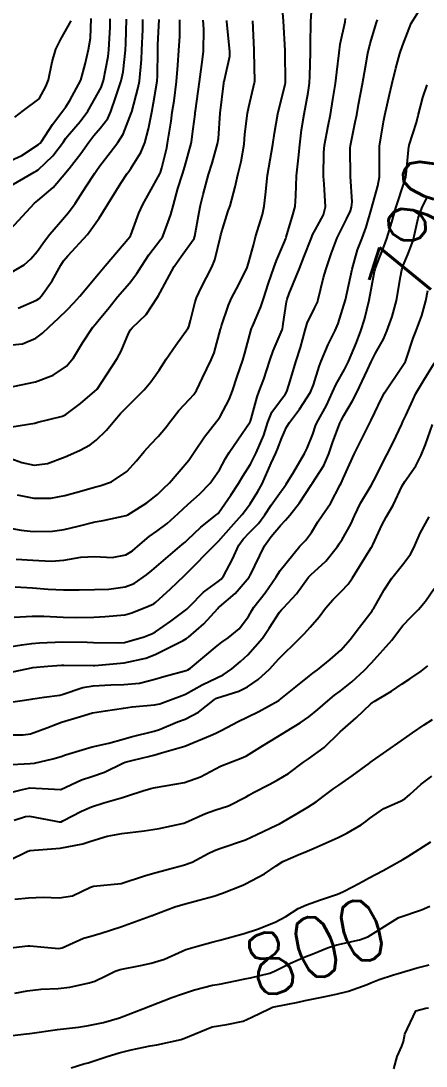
# Model space of a CAD drawing. Header units: metres. Extents: x 318500 to 325275, y 7408834 to 7428799.
# Drawn here: x 319750.8 to 319777, y 7411212.3 to 7411280 of the extents above; entities that cross this region are included whole.
import ezdxf
from ezdxf.enums import TextEntityAlignment as Align

# ---------------------------------------------------------------- set-up
doc = ezdxf.new("R2010")
doc.units = ezdxf.units.M
doc.header["$MEASUREMENT"] = 0
for name, color, linetype in [('Cotas', 45, 'Continuous'), ('Curvas de Nivel 1m', 11, 'Continuous'), ('Curvas de Nivel 5m', 15, 'Continuous')]:
    doc.layers.add(name, color=color, linetype=linetype)
doc.styles.add('Style-STANDARD', font='STANDARD.shx')

msp = doc.modelspace()

# ---------------------------------------------------------------- linework, layer by layer
at = {"layer": 'Curvas de Nivel 1m', "flags": 128}
for points, elevation in [([(319750.373, 7411241.381), (319751.529, 7411241.451), (319752.28, 7411241.452), (319753.528, 7411241.379), (319754.352, 7411241.353), (319755.528, 7411241.387), (319756.263, 7411241.415), (319757.531, 7411241.539), (319757.991, 7411241.668), (319759.095, 7411242.114), (319759.403, 7411242.251), (319759.544, 7411242.345), (319760.462, 7411243.191), (319761.39, 7411244.083), (319761.572, 7411244.26), (319763.342, 7411246.054), (319763.47, 7411246.174), (319763.594, 7411246.306), (319764.407, 7411247.243), (319765.125, 7411248.035), (319765.347, 7411248.31), (319765.631, 7411248.737), (319766.134, 7411249.531), (319766.408, 7411250.019), (319767.009, 7411251.355), (319767.302, 7411252.006), (319767.409, 7411252.269), (319767.685, 7411253.005), (319767.996, 7411253.695), (319768.19, 7411253.993), (319768.843, 7411254.853), (319769.551, 7411255.973), (319769.735, 7411256.44), (319770.097, 7411257.616), (319770.228, 7411257.965), (319770.684, 7411259.043), (319771.137, 7411259.956), (319771.333, 7411260.408), (319771.81, 7411261.95), (319772.242, 7411263.944), (319772.599, 7411265.188), (319772.885, 7411265.935), (319773.152, 7411266.65), (319773.523, 7411267.926), (319773.904, 7411269.325), (319774.007, 7411269.919), (319774.016, 7411271.842), (319774.018, 7411271.919), (319774.289, 7411273.591), (319774.356, 7411273.914), (319774.654, 7411275.246), (319774.808, 7411275.908), (319775.075, 7411276.968), (319775.337, 7411277.9), (319775.512, 7411278.414), (319776.049, 7411279.821), (319776.071, 7411279.868), (319776.083, 7411279.89), (319776.846, 7411281.104)], 788), ([(319750.563, 7411249.3), (319751.633, 7411249.095), (319752.746, 7411249.086), (319753.636, 7411249.259), (319754.35, 7411249.468), (319755.645, 7411249.818), (319755.914, 7411249.888), (319756.656, 7411250.145), (319757.657, 7411250.812), (319758.28, 7411251.508), (319758.787, 7411252.119), (319759.208, 7411252.583), (319759.685, 7411253.085), (319760.155, 7411253.641), (319760.498, 7411254.098), (319761.034, 7411254.766), (319761.721, 7411255.5), (319761.992, 7411255.81), (319762.166, 7411256.073), (319762.564, 7411256.894), (319763.121, 7411258.059), (319763.301, 7411258.512), (319763.719, 7411260.051), (319763.732, 7411260.099), (319763.783, 7411260.258), (319764.243, 7411261.606), (319764.439, 7411262.044), (319764.914, 7411262.944), (319765.437, 7411264.034), (319765.543, 7411264.324), (319765.852, 7411265.486), (319765.963, 7411265.924), (319765.99, 7411266.028), (319766.429, 7411267.475), (319766.553, 7411268.02), (319766.638, 7411268.76), (319766.773, 7411270.017), (319766.927, 7411271.013), (319767.102, 7411272.013), (319767.212, 7411272.751), (319767.438, 7411274.008), (319767.909, 7411275.921), (319767.926, 7411276.001), (319767.929, 7411276.063), (319767.915, 7411278.002), (319767.913, 7411278.11), (319767.802, 7411280.004), (319767.671, 7411281.611)], 784), ([(319749.666, 7411251.84), (319750.853, 7411251.413), (319751.66, 7411251.238), (319752.514, 7411251.349), (319753.666, 7411251.779), (319754.583, 7411252.176), (319755.29, 7411252.552), (319755.68, 7411252.842), (319756.334, 7411253.507), (319756.872, 7411254.142), (319757.257, 7411254.586), (319757.714, 7411255.058), (319758.262, 7411255.585), (319758.783, 7411256.119), (319759.208, 7411256.642), (319759.743, 7411257.39), (319760.211, 7411258.103), (319760.839, 7411259.018), (319761.615, 7411260.082), (319761.671, 7411260.193), (319761.788, 7411260.614), (319762.072, 7411261.81), (319762.166, 7411262.075), (319762.479, 7411262.732), (319763.151, 7411264.06), (319763.351, 7411264.543), (319763.728, 7411266.052), (319763.751, 7411266.163), (319763.868, 7411266.599), (319764.225, 7411267.707), (319764.337, 7411268.046), (319764.676, 7411269.269), (319764.852, 7411270.041), (319765.05, 7411270.912), (319765.242, 7411272.037), (319765.306, 7411272.68), (319765.466, 7411274.035), (319765.548, 7411274.461), (319765.929, 7411276.031), (319765.936, 7411276.086), (319765.907, 7411278.031), (319765.9, 7411278.153), (319765.813, 7411280.032)], 783), ([(319749.823, 7411263.521), (319751.015, 7411264.222), (319751.451, 7411264.6), (319751.843, 7411265.076), (319752.317, 7411265.741), (319752.68, 7411266.202), (319753.224, 7411266.842), (319753.881, 7411267.614), (319754.302, 7411268.184), (319754.997, 7411269.27), (319755.583, 7411270.165), (319755.717, 7411270.359), (319755.917, 7411270.637), (319756.576, 7411271.505), (319757.079, 7411272.143), (319757.412, 7411272.674), (319757.969, 7411274.086), (319757.98, 7411274.12), (319758.398, 7411275.714), (319758.477, 7411276.125), (319758.609, 7411277.526), (319758.637, 7411278.124), (319758.695, 7411279.468), (319758.698, 7411280.124)], 778), ([(319749.86, 7411266.24), (319751.679, 7411268.213), (319751.892, 7411268.385), (319752.883, 7411269.218), (319753.699, 7411270.192), (319753.794, 7411270.309), (319753.914, 7411270.457), (319754.669, 7411271.438), (319755.201, 7411272.171), (319755.525, 7411272.588), (319755.954, 7411273.093), (319756.418, 7411273.699), (319756.628, 7411274.15), (319756.942, 7411275.108), (319757.292, 7411276.14), (319757.419, 7411276.718), (319757.57, 7411278.137), (319757.6, 7411278.563), (319757.626, 7411280.136)], 777), ([(319749.881, 7411256.238), (319751.734, 7411256.625), (319752.88, 7411257.057), (319753.744, 7411257.638), (319754.202, 7411258.183), (319754.788, 7411259.151), (319755.447, 7411260.165), (319755.598, 7411260.347), (319755.786, 7411260.562), (319756.503, 7411261.446), (319757.062, 7411262.141), (319757.819, 7411263.037), (319758.3, 7411263.651), (319758.6, 7411264.122), (319759.088, 7411264.871), (319759.857, 7411265.882), (319759.956, 7411266.011), (319760.014, 7411266.108), (319760.51, 7411267.471), (319760.679, 7411268.098), (319760.966, 7411269.159), (319761.268, 7411270.09), (319761.419, 7411270.586), (319761.83, 7411272.082), (319761.846, 7411272.177), (319761.954, 7411273.03), (319762.072, 7411273.974), (319762.084, 7411274.078), (319762.098, 7411274.205), (319762.354, 7411276.075), (319762.566, 7411277.517), (319762.624, 7411278.071), (319762.634, 7411279.478), (319762.597, 7411280.072)], 781), ([(319749.9, 7411269.195), (319751.658, 7411270.214), (319751.814, 7411270.309), (319751.913, 7411270.378), (319752.858, 7411271.269), (319753.551, 7411272.194), (319753.711, 7411272.425), (319753.948, 7411272.712), (319754.637, 7411273.503), (319755.123, 7411274.173), (319755.986, 7411275.711), (319756.145, 7411276.158), (319756.447, 7411277.72), (319756.495, 7411278.153), (319756.573, 7411279.621), (319756.581, 7411280.152)], 776), ([(319750.211, 7411253.714), (319751.696, 7411253.963), (319751.888, 7411254.017), (319752.616, 7411254.201), (319753.487, 7411254.408), (319753.705, 7411254.508), (319754.656, 7411255.236), (319755.73, 7411256.16), (319757.024, 7411258.141), (319757.285, 7411258.61), (319757.774, 7411259.755), (319757.898, 7411260.009), (319758.013, 7411260.128), (319758.914, 7411260.998), (319759.641, 7411262.112), (319759.702, 7411262.22), (319759.813, 7411262.428), (319760.715, 7411264.097), (319761.166, 7411264.764), (319761.854, 7411265.69), (319762.008, 7411265.928), (319762.059, 7411266.077), (319762.331, 7411267.625), (319762.428, 7411268.072), (319762.608, 7411268.78), (319762.953, 7411270.064), (319763.175, 7411270.807), (319763.534, 7411272.056), (319763.588, 7411272.412), (319763.69, 7411274.054), (319763.933, 7411275.994), (319763.942, 7411276.051), (319763.948, 7411276.093), (319763.993, 7411276.283), (319764.323, 7411277.739), (319764.333, 7411278.047), (319764.139, 7411279.959), (319764.135, 7411280.049)], 782), ([(319750.417, 7411273.78), (319750.96, 7411274.225), (319751.978, 7411274.971), (319752.416, 7411275.775), (319752.587, 7411276.204), (319752.829, 7411277.38), (319753.064, 7411278.2), (319753.392, 7411278.834), (319754.048, 7411280.027)], 774), ([(319750.435, 7411243.348), (319751.556, 7411243.292), (319752.558, 7411243.197), (319753.554, 7411243.145), (319754.572, 7411243.157), (319755.555, 7411243.169), (319756.496, 7411243.206), (319757.558, 7411243.345), (319758.124, 7411243.562), (319758.922, 7411244.116), (319759.279, 7411244.406), (319759.575, 7411244.656), (319761.248, 7411246.085), (319761.434, 7411246.241), (319761.595, 7411246.393), (319762.453, 7411247.221), (319763.51, 7411248.052), (319763.571, 7411248.1), (319763.622, 7411248.16), (319764.398, 7411249.283), (319764.888, 7411250.038), (319765.173, 7411250.517), (319765.663, 7411251.307), (319766.037, 7411252.024), (319766.524, 7411253.181), (319766.795, 7411254.014), (319767.054, 7411254.666), (319767.724, 7411255.602), (319767.906, 7411255.819), (319768.007, 7411255.996), (319768.146, 7411256.406), (319768.612, 7411257.987), (319768.89, 7411258.856), (319769.202, 7411259.979), (319769.339, 7411260.425), (319769.802, 7411261.414), (319769.99, 7411261.785), (319770.052, 7411261.968), (319770.393, 7411263.396), (319770.555, 7411263.963), (319770.887, 7411264.917), (319771.279, 7411265.956), (319771.462, 7411266.358), (319771.878, 7411267.171), (319772.126, 7411267.707), (319772.206, 7411267.945), (319772.248, 7411268.299), (319772.132, 7411269.947), (319772.113, 7411271.772), (319772.135, 7411271.947), (319772.447, 7411273.458), (319772.536, 7411273.942), (319772.655, 7411274.615), (319772.913, 7411275.936), (319773.109, 7411277.036), (319773.259, 7411277.931), (319773.402, 7411278.557), (319773.825, 7411279.923), (319773.875, 7411280.1)], 787), ([(319750.499, 7411245.146), (319751.579, 7411245.068), (319752.757, 7411245.019), (319753.579, 7411245.086), (319754.678, 7411245.271), (319755.581, 7411245.308), (319756.697, 7411245.259), (319757.583, 7411245.415), (319758.033, 7411245.678), (319758.53, 7411246.121), (319759.102, 7411246.61), (319759.603, 7411246.96), (319760.264, 7411247.447), (319760.973, 7411248.09), (319761.303, 7411248.406), (319761.629, 7411248.697), (319762.365, 7411249.344), (319763.06, 7411250.059), (319763.659, 7411250.928), (319764.055, 7411251.658), (319764.282, 7411252.044), (319764.837, 7411252.884), (319765.634, 7411254.031), (319765.657, 7411254.074), (319765.703, 7411254.239), (319766.085, 7411255.664), (319766.22, 7411256.023), (319766.527, 7411256.808), (319766.905, 7411258.013), (319767.125, 7411258.644), (319767.72, 7411260.001), (319767.734, 7411260.047), (319767.786, 7411260.4), (319767.992, 7411261.812), (319768.041, 7411261.997), (319768.175, 7411262.356), (319768.833, 7411263.985), (319769.121, 7411264.701), (319769.601, 7411265.974), (319769.681, 7411266.154), (319769.868, 7411266.495), (319770.392, 7411267.456), (319770.527, 7411267.964), (319770.433, 7411269.436), (319770.389, 7411269.965), (319770.405, 7411271.493), (319770.453, 7411271.965), (319770.694, 7411273.228), (319770.835, 7411273.961), (319771.003, 7411274.937), (319771.163, 7411275.958), (319771.256, 7411276.703), (319771.398, 7411277.956), (319771.473, 7411278.511), (319771.781, 7411279.953), (319771.822, 7411280.184)], 786), ([(319750.626, 7411261.399), (319751.806, 7411261.921), (319751.979, 7411262.037), (319752.142, 7411262.207), (319752.832, 7411263.187), (319753.383, 7411264.194), (319753.558, 7411264.469), (319753.839, 7411264.789), (319755.105, 7411266.171), (319755.876, 7411267.246), (319756.43, 7411268.152), (319757.267, 7411269.503), (319757.681, 7411270.133), (319757.776, 7411270.268), (319757.915, 7411270.457), (319758.558, 7411271.497), (319758.815, 7411272.121), (319759.054, 7411273.018), (319759.278, 7411274.117), (319759.386, 7411274.706), (319759.628, 7411276.114), (319759.651, 7411276.457), (319759.66, 7411278.114), (319759.67, 7411278.469), (319759.749, 7411280.113)], 779), ([(319749.501, 7411239.377), (319750.863, 7411239.579), (319751.505, 7411239.669), (319751.994, 7411239.716), (319753.506, 7411239.783), (319755.092, 7411239.752), (319755.506, 7411239.742), (319757.089, 7411239.719), (319757.506, 7411239.747), (319757.817, 7411239.817), (319758.783, 7411240.117), (319759.31, 7411240.315), (319759.515, 7411240.423), (319760.495, 7411241.126), (319761.537, 7411241.908), (319761.629, 7411241.988), (319761.71, 7411242.077), (319762.612, 7411243.007), (319763.565, 7411243.69), (319763.766, 7411243.849), (319763.923, 7411244.046), (319764.488, 7411245.134), (319764.905, 7411246.037), (319765.183, 7411246.447), (319765.603, 7411246.874), (319766.174, 7411247.459), (319766.595, 7411248.015), (319766.999, 7411248.639), (319767.643, 7411249.555), (319767.834, 7411249.81), (319767.968, 7411249.995), (319768.461, 7411250.791), (319769.151, 7411251.978), (319769.324, 7411252.327), (319769.689, 7411253.238), (319769.877, 7411253.789), (319769.954, 7411253.967), (319770.576, 7411255.103), (319770.971, 7411255.958), (319771.206, 7411256.485), (319771.745, 7411257.434), (319772.009, 7411257.946), (319772.526, 7411259.181), (319772.809, 7411259.935), (319773.045, 7411260.678), (319773.354, 7411261.927), (319773.699, 7411263.792), (319773.727, 7411263.922), (319773.749, 7411264.004), (319773.835, 7411264.226), (319774.316, 7411265.451), (319774.49, 7411265.911), (319774.804, 7411266.978), (319775.063, 7411267.902), (319775.635, 7411269.622), (319775.708, 7411269.893), (319775.734, 7411270.072), (319775.919, 7411271.89), (319775.924, 7411271.906), (319775.941, 7411271.969), (319776.401, 7411273.448), (319776.515, 7411273.885), (319776.817, 7411275.052), (319777.095, 7411275.879)], 789), ([(319749.855, 7411235.833), (319751.458, 7411236.078), (319751.57, 7411236.097), (319752.303, 7411236.202), (319753.321, 7411236.332), (319753.463, 7411236.367), (319754.809, 7411236.831), (319755.471, 7411236.926), (319756.627, 7411236.988), (319757.473, 7411237.025), (319758.486, 7411237.108), (319759.479, 7411237.358), (319760.048, 7411237.535), (319761.488, 7411237.918), (319761.603, 7411237.963), (319761.785, 7411238.076), (319763.505, 7411239.515), (319763.799, 7411239.755), (319764.212, 7411240.043), (319764.923, 7411240.632), (319765.531, 7411241.432), (319765.746, 7411241.817), (319765.883, 7411242.025), (319766.603, 7411242.966), (319767.32, 7411244.004), (319767.574, 7411244.397), (319768.858, 7411245.981), (319769.216, 7411246.356), (319769.603, 7411246.86), (319770.025, 7411247.554), (319770.304, 7411247.963), (319770.835, 7411248.755), (319771.475, 7411249.952), (319771.53, 7411250.072), (319771.654, 7411250.363), (319772.369, 7411251.94), (319772.8, 7411252.817), (319773.373, 7411253.925), (319773.482, 7411254.144), (319773.711, 7411254.637), (319774.122, 7411255.516), (319774.346, 7411255.911), (319775.489, 7411257.636), (319775.656, 7411257.891), (319775.69, 7411257.952), (319775.754, 7411258.136), (319776.203, 7411259.456), (319776.364, 7411259.884), (319776.751, 7411260.925), (319777.007, 7411261.878), (319777.136, 7411262.557)], 791), ([(319749.425, 7411233.765), (319750.954, 7411233.746), (319751.426, 7411233.814), (319752.476, 7411234.2), (319753.147, 7411234.48), (319753.436, 7411234.571), (319754.658, 7411234.955), (319755.445, 7411235.19), (319756.273, 7411235.322), (319757.45, 7411235.492), (319758.004, 7411235.572), (319759.454, 7411235.696), (319759.787, 7411235.773), (319760.659, 7411236.092), (319761.249, 7411236.298), (319761.465, 7411236.399), (319762.531, 7411237.007), (319763.481, 7411237.446), (319763.893, 7411237.636), (319764.465, 7411238.04), (319765.016, 7411238.513), (319765.499, 7411238.939), (319766.445, 7411240.016), (319766.87, 7411240.659), (319767.535, 7411241.696), (319767.669, 7411241.867), (319767.798, 7411241.996), (319768.635, 7411242.902), (319769.425, 7411243.972), (319769.572, 7411244.13), (319770.537, 7411245.004), (319771.295, 7411245.953), (319771.412, 7411246.132), (319771.597, 7411246.425), (319772.151, 7411247.402), (319772.392, 7411247.938), (319772.793, 7411248.772), (319773.477, 7411249.923), (319773.653, 7411250.235), (319774.494, 7411251.908), (319774.89, 7411252.694), (319775.452, 7411253.894), (319775.532, 7411254.064), (319775.708, 7411254.443), (319776.162, 7411255.447), (319776.375, 7411255.884), (319776.883, 7411256.734), (319777.578, 7411257.872)], 792), ([(319749.826, 7411231.811), (319751.405, 7411231.895), (319751.689, 7411231.924), (319752.857, 7411232.196), (319753.412, 7411232.361), (319753.678, 7411232.452), (319755.418, 7411232.97), (319756.49, 7411233.213), (319757.423, 7411233.478), (319757.928, 7411233.622), (319759.429, 7411233.991), (319759.761, 7411234.105), (319760.936, 7411234.589), (319761.441, 7411234.78), (319762.3, 7411235.215), (319763.322, 7411236.052), (319763.4, 7411236.112), (319763.461, 7411236.135), (319764.909, 7411236.595), (319765.473, 7411236.868), (319766.165, 7411237.334), (319766.893, 7411238.009), (319767.497, 7411238.672), (319768.815, 7411239.98), (319769.159, 7411240.332), (319769.521, 7411240.726), (319770.098, 7411241.398), (319770.524, 7411241.96), (319770.99, 7411242.514), (319771.557, 7411243.066), (319771.984, 7411243.523), (319772.267, 7411243.94), (319773.349, 7411245.685), (319773.502, 7411245.921), (319773.531, 7411245.981), (319773.593, 7411246.122), (319774.17, 7411247.353), (319774.473, 7411247.907), (319774.893, 7411248.639), (319775.483, 7411249.893), (319775.653, 7411250.183), (319776.364, 7411251.182), (319776.718, 7411251.88), (319776.984, 7411252.573), (319777.451, 7411253.872)], 793), ([(319749.705, 7411229.905), (319750.899, 7411230.217), (319751.284, 7411230.309), (319751.382, 7411230.318), (319753.361, 7411230.209), (319753.38, 7411230.216), (319754.725, 7411230.835), (319755.393, 7411231.057), (319756.214, 7411231.332), (319757.407, 7411231.914), (319757.559, 7411231.977), (319758.076, 7411232.123), (319759.153, 7411232.372), (319759.413, 7411232.447), (319759.901, 7411232.589), (319761.419, 7411233.023), (319763.084, 7411233.712), (319763.428, 7411233.869), (319763.55, 7411233.927), (319763.774, 7411234.047), (319764.856, 7411234.619), (319765.443, 7411234.895), (319766.201, 7411235.266), (319767.459, 7411235.954), (319767.486, 7411235.973), (319767.525, 7411235.999), (319768.596, 7411236.86), (319769.484, 7411237.577), (319769.707, 7411237.747), (319769.991, 7411237.965), (319770.814, 7411238.639), (319771.503, 7411239.253), (319772.123, 7411239.941), (319772.714, 7411240.74), (319773.538, 7411241.803), (319773.587, 7411241.872), (319773.617, 7411241.919), (319774.313, 7411243.154), (319774.815, 7411243.901), (319775.58, 7411244.874), (319776.011, 7411245.46), (319776.233, 7411245.884), (319776.651, 7411246.833), (319777.223, 7411247.874)], 794), ([(319749.967, 7411225.583), (319751.242, 7411226.211), (319751.33, 7411226.248), (319751.376, 7411226.255), (319753.332, 7411226.412), (319754.811, 7411226.689), (319755.337, 7411226.862), (319756.376, 7411227.18), (319757.342, 7411227.362), (319758.774, 7411227.539), (319759.345, 7411227.612), (319759.756, 7411227.686), (319761.35, 7411228.038), (319761.463, 7411228.078), (319762.755, 7411228.664), (319763.362, 7411228.866), (319764.245, 7411229.158), (319765.376, 7411229.743), (319765.55, 7411229.846), (319765.856, 7411230.015), (319766.864, 7411230.532), (319767.392, 7411230.81), (319768.127, 7411231.261), (319769.087, 7411231.975), (319769.412, 7411232.205), (319770.439, 7411232.941), (319771.43, 7411233.914), (319771.47, 7411233.949), (319772.512, 7411234.866), (319773.458, 7411235.767), (319773.54, 7411235.838), (319773.676, 7411235.917), (319774.78, 7411236.591), (319775.478, 7411237.061), (319775.978, 7411237.389), (319776.714, 7411237.878), (319777.133, 7411238.235)], 796), ([(319750.398, 7411223.108), (319751.285, 7411223.203), (319752.243, 7411223.238), (319753.285, 7411223.192), (319754.136, 7411223.323), (319755.296, 7411223.895), (319755.497, 7411223.957), (319757.3, 7411224.13), (319758.792, 7411224.623), (319759.31, 7411224.766), (319760.351, 7411225.053), (319761.318, 7411225.302), (319761.892, 7411225.501), (319762.918, 7411226.056), (319763.332, 7411226.266), (319763.678, 7411226.389), (319765.339, 7411226.96), (319766.063, 7411227.292), (319767.349, 7411227.907), (319767.532, 7411227.997), (319768.688, 7411228.652), (319769.366, 7411229.061), (319769.913, 7411229.421), (319770.623, 7411229.951), (319771.06, 7411230.27), (319771.388, 7411230.502), (319772.234, 7411231.101), (319773.356, 7411231.921), (319773.41, 7411231.96), (319773.569, 7411232.075), (319775.425, 7411233.371), (319776.158, 7411233.883), (319776.914, 7411234.399), (319777.443, 7411234.74)], 797), ([(319749.587, 7411219.893), (319751.248, 7411220.086), (319751.375, 7411220.082), (319753.246, 7411219.918), (319753.471, 7411219.953), (319753.946, 7411220.173), (319754.849, 7411220.569), (319755.255, 7411220.692), (319756.006, 7411220.897), (319757.262, 7411221.306), (319759.165, 7411221.998), (319759.269, 7411222.038), (319759.314, 7411222.055), (319759.407, 7411222.099), (319760.754, 7411222.61), (319761.28, 7411222.771), (319762.309, 7411223.04), (319763.289, 7411223.308), (319763.843, 7411223.491), (319765.163, 7411224.022), (319765.258, 7411224.063), (319765.301, 7411224.078), (319766.576, 7411224.742), (319767.319, 7411225.271), (319767.76, 7411225.557), (319768.738, 7411225.979), (319769.332, 7411226.218), (319769.787, 7411226.416), (319771.342, 7411227.108), (319771.896, 7411227.383), (319772.831, 7411227.925), (319773.136, 7411228.14), (319773.356, 7411228.324), (319774.29, 7411228.982), (319775.373, 7411229.449), (319775.66, 7411229.601), (319775.985, 7411229.881), (319776.709, 7411230.552), (319777.398, 7411231.085)], 798), ([(319750.413, 7411217.011), (319751.204, 7411217.159), (319752.122, 7411217.281), (319753.207, 7411217.328), (319753.968, 7411217.413), (319755.213, 7411217.676), (319755.58, 7411217.789), (319756.297, 7411218.144), (319756.911, 7411218.448), (319757.226, 7411218.551), (319758.534, 7411218.807), (319759.233, 7411218.954), (319760.104, 7411219.224), (319761.245, 7411219.744), (319761.484, 7411219.839), (319762.236, 7411220.065), (319763.253, 7411220.346), (319763.668, 7411220.458), (319765.259, 7411220.89), (319766.111, 7411221.162), (319767.266, 7411221.624), (319767.948, 7411221.99), (319768.756, 7411222.5), (319769.282, 7411222.75), (319770.188, 7411223.055), (319771.292, 7411223.431), (319771.648, 7411223.583), (319772.314, 7411223.93), (319772.953, 7411224.276), (319773.308, 7411224.461), (319774.256, 7411224.965), (319775.325, 7411225.571), (319775.528, 7411225.686), (319775.846, 7411225.882), (319777.34, 7411226.821)], 799), ([(319754.054, 7411212.171), (319754.879, 7411212.428), (319755.145, 7411212.511), (319756.375, 7411212.918), (319757.155, 7411213.146), (319757.927, 7411213.35), (319759.162, 7411213.598), (319759.597, 7411213.662), (319761.169, 7411214.005), (319761.224, 7411214.024), (319761.341, 7411214.077), (319763.178, 7411214.831), (319764.131, 7411214.987), (319765.182, 7411215.21), (319765.742, 7411215.456), (319766.861, 7411216.003), (319767.091, 7411216.101), (319767.192, 7411216.128), (319768.741, 7411216.433), (319769.198, 7411216.533), (319770.38, 7411216.774), (319771.205, 7411216.949), (319772.003, 7411217.137), (319773.215, 7411217.57), (319773.448, 7411217.685), (319773.994, 7411217.908), (319774.92, 7411218.199), (319775.226, 7411218.293), (319776.452, 7411218.651), (319777.235, 7411218.858)], 801), ([(319774.935, 7411212.102), (319775.155, 7411212.906), (319775.468, 7411213.582), (319775.568, 7411213.884), (319775.656, 7411214.364), (319776.371, 7411215.872), (319777.008, 7411216.047), (319777.193, 7411216.063)], 802)]:
    msp.add_lwpolyline(points, dxfattribs=dict(at, elevation=elevation))
at = {"layer": 'Curvas de Nivel 5m', "flags": 128}
for points, elevation in [([(319749.605, 7411247.236), (319750.808, 7411247.016), (319751.601, 7411246.942), (319752.839, 7411246.96), (319753.603, 7411247.058), (319754.498, 7411247.285), (319755.611, 7411247.562), (319756.121, 7411247.644), (319757.618, 7411247.968), (319757.725, 7411248.023), (319757.889, 7411248.127), (319758.953, 7411248.794), (319759.638, 7411249.341), (319760.037, 7411249.711), (319760.425, 7411250.098), (319761.665, 7411251.546), (319762.023, 7411252.075), (319762.675, 7411253.075), (319763.46, 7411254.054), (319763.57, 7411254.184), (319763.705, 7411254.389), (319764.28, 7411255.486), (319764.495, 7411256.042), (319764.804, 7411256.974), (319765.172, 7411258.036), (319765.304, 7411258.488), (319765.703, 7411260.031), (319765.722, 7411260.089), (319765.783, 7411260.215), (319766.323, 7411261.501), (319766.494, 7411262.02), (319766.837, 7411263.031), (319767.168, 7411264.01), (319767.341, 7411264.504), (319767.856, 7411265.713), (319767.941, 7411265.916), (319767.969, 7411265.998), (319768.413, 7411267.462), (319768.557, 7411267.99), (319768.602, 7411268.694), (319768.644, 7411269.989), (319768.772, 7411271.143), (319768.85, 7411271.986), (319768.971, 7411272.969), (319769.146, 7411273.982), (319769.391, 7411275.386), (319769.477, 7411275.978), (319769.512, 7411276.462), (319769.542, 7411277.977), (319769.537, 7411278.468), (319769.562, 7411279.977), (319769.686, 7411281.588)], 785), ([(319749.761, 7411258.986), (319750.895, 7411259.091), (319751.769, 7411259.455), (319752.201, 7411259.778), (319752.634, 7411260.201), (319753.23, 7411260.754), (319753.797, 7411261.296), (319754.234, 7411261.753), (319754.607, 7411262.178), (319755.825, 7411263.634), (319756.256, 7411264.154), (319757.859, 7411266.04), (319757.896, 7411266.094), (319757.919, 7411266.129), (319758.442, 7411267.564), (319758.691, 7411268.122), (319759.115, 7411268.9), (319759.793, 7411270.111), (319759.826, 7411270.196), (319759.916, 7411270.497), (319760.24, 7411271.801), (319760.3, 7411272.105), (319760.528, 7411273.535), (319760.602, 7411274.101), (319760.711, 7411274.832), (319760.872, 7411276.097), (319760.952, 7411277.149), (319761.025, 7411278.095), (319761.095, 7411279.034), (319761.085, 7411280.094)], 780), ([(319749.919, 7411270.868), (319750.855, 7411271.298), (319751.937, 7411272.006), (319752.046, 7411272.101), (319752.124, 7411272.208), (319752.853, 7411273.305), (319753.506, 7411274.195), (319753.703, 7411274.463), (319753.977, 7411274.867), (319754.67, 7411276.18), (319754.968, 7411277.213), (319755.168, 7411278.173), (319755.298, 7411278.904), (319755.339, 7411280.171)], 775), ([(319749.949, 7411237.767), (319751.488, 7411238.104), (319751.578, 7411238.119), (319752.552, 7411238.199), (319753.418, 7411238.264), (319753.491, 7411238.264), (319753.569, 7411238.267), (319755.491, 7411238.25), (319755.583, 7411238.251), (319757.493, 7411238.43), (319758.887, 7411238.725), (319759.499, 7411238.961), (319761.303, 7411239.878), (319761.509, 7411239.993), (319761.639, 7411240.078), (319762.634, 7411240.953), (319763.538, 7411241.934), (319763.591, 7411241.998), (319763.656, 7411242.049), (319764.669, 7411242.923), (319765.569, 7411243.982), (319765.591, 7411244.008), (319765.603, 7411244.03), (319765.632, 7411244.09), (319766.559, 7411246.015), (319766.991, 7411246.617), (319767.61, 7411247.332), (319767.934, 7411247.676), (319768.217, 7411247.991), (319768.832, 7411248.782), (319769.602, 7411249.971), (319769.651, 7411250.043), (319770.409, 7411251.216), (319770.732, 7411251.959), (319770.966, 7411252.672), (319771.447, 7411253.953), (319771.527, 7411254.128), (319771.708, 7411254.45), (319772.27, 7411255.393), (319772.544, 7411255.938), (319773.228, 7411257.411), (319773.479, 7411257.924), (319773.566, 7411258.11), (319773.759, 7411258.495), (319774.279, 7411259.406), (319774.494, 7411259.909), (319774.829, 7411260.87), (319775.124, 7411261.9), (319775.368, 7411263.44), (319775.456, 7411263.896), (319775.547, 7411264.182), (319775.845, 7411264.884), (319776.136, 7411265.609), (319776.207, 7411265.887), (319776.518, 7411267.246), (319776.759, 7411267.881), (319777.123, 7411268.653)], 790), ([(319750.369, 7411228.225), (319751.102, 7411228.465), (319751.354, 7411228.483), (319752.953, 7411228.186), (319753.283, 7411228.114), (319753.349, 7411228.113), (319753.403, 7411228.126), (319753.517, 7411228.178), (319754.725, 7411228.804), (319755.364, 7411229.083), (319756.161, 7411229.355), (319757.374, 7411229.703), (319757.705, 7411229.795), (319758.701, 7411230.117), (319759.214, 7411230.28), (319759.383, 7411230.322), (319760.901, 7411230.573), (319761.389, 7411230.675), (319762.427, 7411231.032), (319763.403, 7411231.56), (319763.72, 7411231.731), (319764.507, 7411232.039), (319765.162, 7411232.283), (319765.414, 7411232.406), (319766.439, 7411233.033), (319767.426, 7411233.641), (319767.998, 7411233.991), (319768.881, 7411234.536), (319769.444, 7411234.93), (319770.016, 7411235.4), (319770.662, 7411235.958), (319771.098, 7411236.321), (319771.47, 7411236.594), (319772.221, 7411237.197), (319773.011, 7411237.927), (319773.495, 7411238.429), (319774.814, 7411239.9), (319775.118, 7411240.294), (319775.524, 7411240.835), (319776.038, 7411241.379), (319776.533, 7411241.88), (319776.996, 7411242.428), (319777.56, 7411243.235)], 795), ([(319749.86, 7411214.23), (319751.172, 7411214.378), (319751.37, 7411214.405), (319753.175, 7411214.651), (319754.521, 7411214.822), (319755.178, 7411214.917), (319756.149, 7411215.115), (319757.183, 7411215.419), (319758.979, 7411216.103), (319759.128, 7411216.163), (319759.191, 7411216.192), (319760.561, 7411216.725), (319761.203, 7411216.95), (319762.045, 7411217.229), (319763.212, 7411217.523), (319763.66, 7411217.597), (319765.218, 7411217.92), (319765.3, 7411217.938), (319765.66, 7411218.016), (319766.917, 7411218.311), (319767.227, 7411218.436), (319768.253, 7411218.967), (319769.241, 7411219.383), (319769.665, 7411219.542), (319770.638, 7411219.949), (319771.252, 7411220.151), (319772.717, 7411220.464), (319773.258, 7411220.67), (319775.22, 7411221.891), (319775.249, 7411221.911), (319775.27, 7411221.92), (319776.725, 7411222.421), (319777.282, 7411222.659)], 800)]:
    msp.add_lwpolyline(points, dxfattribs=dict(at, elevation=elevation))

# ---------------------------------------------------------------- texts
at = {"layer": 'Cotas', "style": 'Style-STANDARD'}
for s, rotation, p in [('790', 72.08629, (319776.543, 7411266.651, 790)), ('800', 19.7928, (319769.894, 7411220.013, 800))]:
    msp.add_text(s, height=4, rotation=rotation, dxfattribs=at).set_placement(p, align=Align.MIDDLE_CENTER)

doc.saveas('drawing.dxf')
